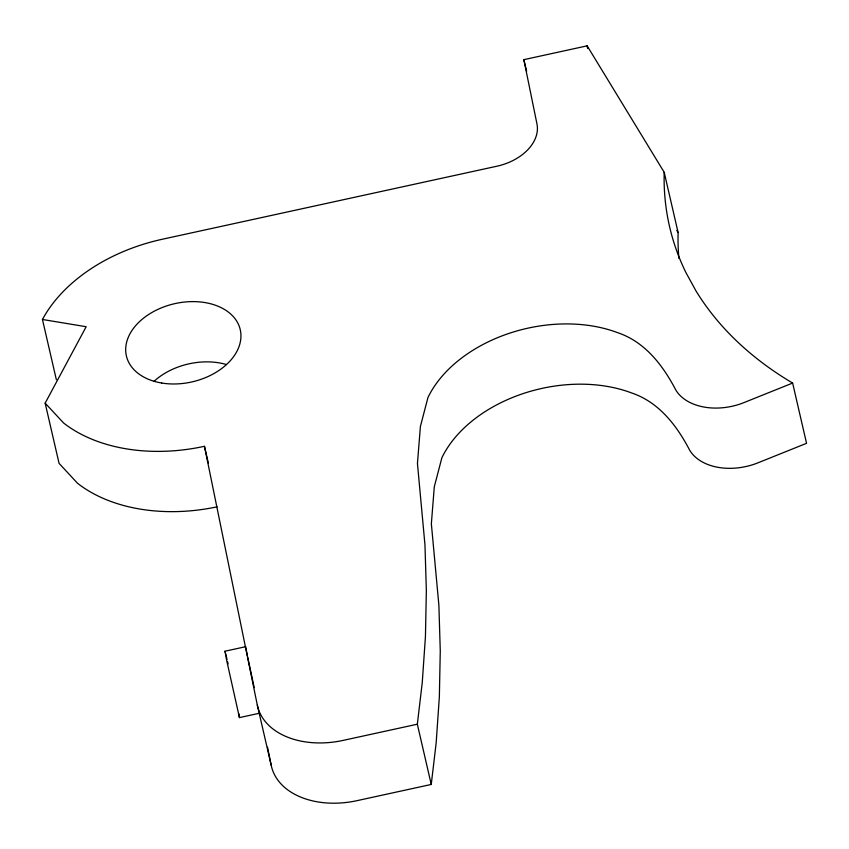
<?xml version="1.0" encoding="UTF-8"?>
<svg xmlns="http://www.w3.org/2000/svg" width="849" height="849" viewBox="0 0 849 849"><rect width="100%" height="100%" fill="white"/><g stroke="black" fill="none" stroke-linecap="round" stroke-linejoin="round"><path stroke-width="1.27" d="M431.25 784.455L417.337 724.208L422.25 682.66L425.445 636.517L426.357 590.586L424.967 544.941L417.443 463.49L420.393 426.495L427.96 397.512A126.724 86.906 -13 0 1 617.584 332.649C645.113 341.871 662.952 365.399 675.889 390.158A53.105 36.422 -13 0 0 744 402.585L792.637 383.058L806.55 443.316L757.913 462.843A53.105 36.422 -13 0 1 689.802 450.416C676.865 425.657 659.026 402.129 631.497 392.907A126.724 86.906 -13 0 0 441.873 457.77L434.306 486.753L431.356 523.748L438.88 605.199L440.27 650.843L439.358 696.774L436.163 742.917L431.25 784.455L357.015 800.66A77.004 52.818 -13 0 1 271.213 765.331L257.311 705.073L204.46 446.298A154.019 105.626 -13 0 1 63.59 422.993L45.156 403.137L86.174 326.716L42.45 319.479L56.363 379.736M42.45 319.479A154.019 105.626 -13 0 1 162.18 239.28L496.835 166.234A47.799 32.782 -13 0 0 536.961 123.912L523.844 59.663L587.147 45.846L664.194 172.294L678.107 232.552A449.408 308.219 -13 0 0 678.924 258.499M258.977 713.34L239.439 717.607L226.651 660.31L224.974 651.215L245.732 646.683L245.817 647.585M417.337 724.208L343.102 740.402A77.004 52.818 -13 0 1 257.311 705.073M676.802 230.397L678.107 232.552M224.974 651.215L225.388 652.573M225.685 653.751L226.269 656.107M523.844 59.663L526.645 71.189M226.524 657.2L227.033 659.386M204.46 446.298L208.313 462.97M45.156 403.137L59.059 463.342L77.503 483.251A154.019 105.626 -13 0 0 217.111 506.832M227.543 661.562L228.084 663.907M254.222 687.605L247.632 656.903M267.52 747.216L271.213 765.331M247.399 655.778L245.998 648.615M238.792 713.606L239.439 717.607M792.637 383.058A449.408 308.219 -13 0 1 695.872 290.74L685.801 272.349A449.408 308.219 -13 0 1 664.194 172.294M153.786 381.541A58.422 40.062 -13 0 1 226.216 364.486M587.763 48.414L587.147 45.846L587.731 48.414M161.734 383.026A58.422 40.062 -13 0 0 240.394 330.335A58.422 40.062 -13 0 0 147.843 315.021A58.422 40.062 -13 0 0 161.734 383.026"/></g></svg>
